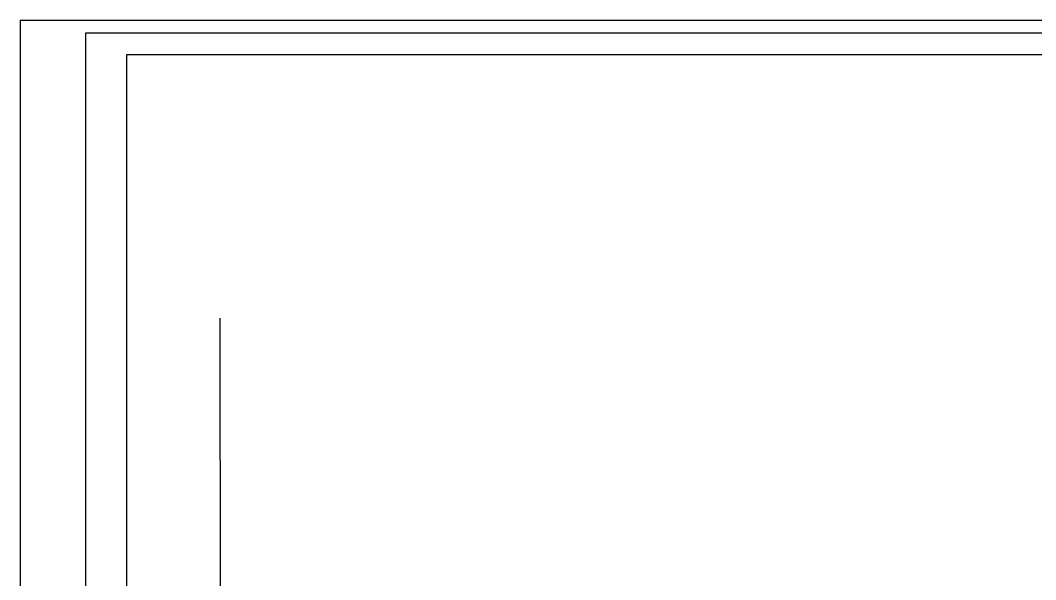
# Model space of a CAD drawing. Header units: centimetres. Extents: x -147 to 196535, y -264 to 83836.
# Drawn here: x -147 to 38782, y 62374 to 83836 of the extents above; entities that cross this region are included whole.
import ezdxf

# ---------------------------------------------------------------- set-up
doc = ezdxf.new("R2010")
doc.units = ezdxf.units.CM
doc.header["$LTSCALE"] = 20
doc.layers.add('VBW.LAYOUT', color=3, linetype='Continuous')
doc.layers.add('VBW.Mauer', color=9, linetype='Continuous')

msp = doc.modelspace()

# ---------------------------------------------------------------- linework, layer by layer
at = {"layer": 'Defpoints', "color": 10, "linetype": 'Continuous'}
msp.add_lwpolyline([(3926.2, 1612.9), (189606, 1612.9), (189606, 82504.8), (3926.2, 82504.8)], close=True, dxfattribs=at)
at = {"layer": 'VBW.LAYOUT', "color": 4}
for q in [(196535.4, 83835.9), (-146.9, -264.1)]:
    msp.add_line((-146.9, 83835.9), q, dxfattribs=at)
at = {"layer": 'VBW.LAYOUT'}
for p, q in [((196035.4, 83335.9), (2353.1, 83335.9)), ((2353.1, 83335.9), (2353.1, 235.9))]:
    msp.add_line(p, q, dxfattribs=at)
at = {"layer": 'VBW.Mauer'}
msp.add_line((7567.3, 29676.5), (7512.1, 72411.9), dxfattribs=at)

doc.saveas('drawing.dxf')
